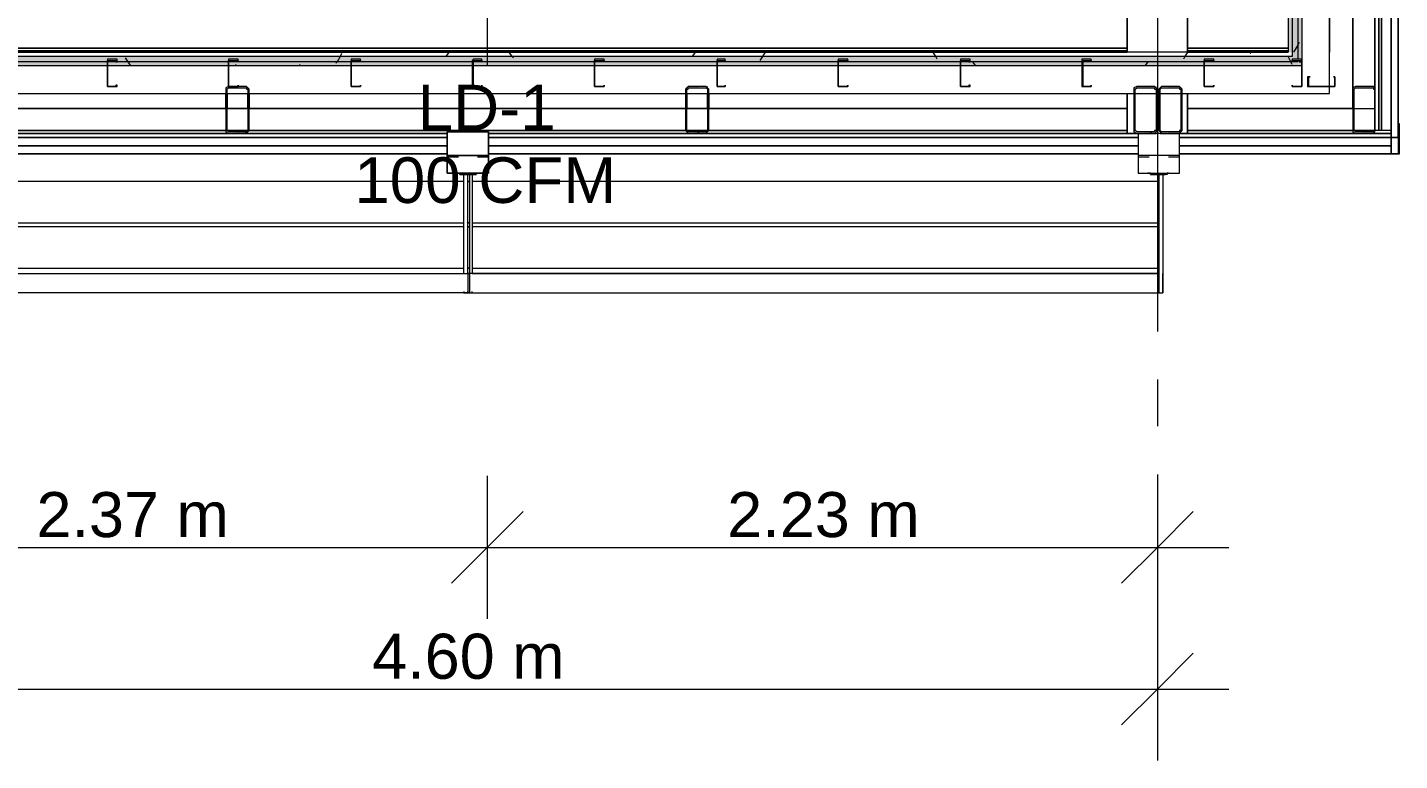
# Model space of a CAD drawing. Header units: metres. Extents: x -2 to 237, y -8 to 52.
# Drawn here: x 52.206 to 56.779, y 7.193 to 9.637 of the extents above; entities that cross this region are included whole.
import ezdxf

# ---------------------------------------------------------------- set-up
doc = ezdxf.new("R2010")
doc.units = ezdxf.units.M
doc.layers.add('HVAC - Ductos', color=5, linetype='Continuous', lineweight=0)
doc.layers.add('PDF2_Text', color=7, linetype='Continuous', lineweight=0)
doc.layers.add('PDF2_Geometry', color=7, linetype='Continuous', lineweight=0, true_color=0xaaaaaa)
doc.layers.add('PDF2_Solid Fills', color=7, linetype='Continuous', lineweight=0, true_color=0xffffff)
doc.styles.add('PDF Helvetica', font='')
doc.styles.get('PDF Helvetica').set_extended_font_data('Helvetica')

msp = doc.modelspace()

# ---------------------------------------------------------------- hatches: boundary and pattern name
at = {"layer": 'PDF2_Solid Fills', "lineweight": 0, "transparency": 33554559}
h = msp.add_hatch(color=256, dxfattribs=at)
h.paths.add_polyline_path([(56.4217, 35.0866), (56.4217, 47.2953), (56.408, 47.2953), (56.408, 35.0866)])
h.paths.add_polyline_path([(56.4217, 21.8644), (56.408, 21.8644), (56.408, 9.5549), (56.4217, 9.5549)])
h.paths.add_polyline_path([(56.4217, 23.3686), (56.408, 23.3686), (56.408, 21.8782), (56.4217, 21.8782)])
h.paths.add_polyline_path([(56.4217, 33.5547), (56.408, 33.5547), (56.408, 23.387), (56.4217, 23.387)])
h.paths.add_polyline_path([(56.4217, 35.0728), (56.408, 35.0728), (56.408, 33.5685), (56.4217, 33.5685)])
h = msp.add_hatch(color=256, dxfattribs=at)
h.paths.add_polyline_path([(56.4217, 35.0866), (56.4401, 35.0866), (56.4401, 47.309), (56.4217, 47.309)])
h.paths.add_polyline_path([(56.4217, 23.387), (56.4401, 23.387), (56.4401, 33.5547), (56.4217, 33.5547)])
h.paths.add_polyline_path([(56.4217, 21.8782), (56.4401, 21.8782), (56.4401, 23.3686), (56.4217, 23.3686)])
h.paths.add_polyline_path([(56.4401, 21.8644), (56.4217, 21.8644), (56.4217, 9.541), (56.4401, 9.541)])
h.paths.add_polyline_path([(56.4217, 33.5685), (56.4401, 33.5685), (56.4401, 35.0728), (56.4217, 35.0728)])
h = msp.add_hatch(color=256, dxfattribs=at)
h.paths.add_polyline_path([(56.4538, 9.5227), (56.4538, 21.8644), (56.4401, 21.8644), (56.4401, 9.5227)])
h.paths.add_polyline_path([(56.4538, 33.5547), (56.4401, 33.5547), (56.4401, 23.387), (56.4538, 23.387)])
h.paths.add_polyline_path([(56.4538, 23.3686), (56.4401, 23.3686), (56.4401, 21.8782), (56.4538, 21.8782)])
h.paths.add_polyline_path([(56.4538, 35.0866), (56.4538, 47.3273), (56.4401, 47.3273), (56.4401, 35.0866)])
h.paths.add_polyline_path([(56.4538, 35.0728), (56.4401, 35.0728), (56.4401, 33.5685), (56.4538, 33.5685)])
msp.add_hatch(color=256, dxfattribs=at).paths.add_polyline_path([(4.4593, 9.5227), (56.4401, 9.5227), (56.4401, 9.541), (4.4593, 9.541)])
h = msp.add_hatch(color=256, dxfattribs=at)
h.paths.add_polyline_path([(6.1562, 9.509), (6.1562, 9.5227), (4.4593, 9.5227), (4.4593, 9.509)])
h.paths.add_polyline_path([(55.7246, 9.5227), (55.7246, 9.509), (56.4538, 9.509), (56.4538, 9.5227)])
h.paths.add_polyline_path([(53.6929, 9.5227), (53.6929, 9.509), (55.72, 9.509), (55.72, 9.5227)])
h.paths.add_polyline_path([(50.8494, 9.5227), (50.8494, 9.509), (53.6883, 9.509), (53.6883, 9.5227)])
h.paths.add_polyline_path([(48.8177, 9.5227), (48.8177, 9.509), (50.8448, 9.509), (50.8448, 9.5227)])
h.paths.add_polyline_path([(45.9742, 9.5227), (45.9742, 9.509), (48.8131, 9.509), (48.8131, 9.5227)])
h.paths.add_polyline_path([(43.9425, 9.5227), (43.9425, 9.509), (45.9696, 9.509), (45.9696, 9.5227)])
h.paths.add_polyline_path([(43.1307, 9.5227), (43.1307, 9.509), (43.9379, 9.509), (43.9379, 9.5227)])
h.paths.add_polyline_path([(41.099, 9.5227), (41.099, 9.509), (43.1261, 9.509), (43.1261, 9.5227)])
h.paths.add_polyline_path([(39.0673, 9.5227), (39.0673, 9.509), (41.0944, 9.509), (41.0944, 9.5227)])
h.paths.add_polyline_path([(38.2555, 9.5227), (38.2555, 9.509), (39.0627, 9.509), (39.0627, 9.5227)])
h.paths.add_polyline_path([(36.2238, 9.5227), (36.2238, 9.509), (38.2509, 9.509), (38.2509, 9.5227)])
h.paths.add_polyline_path([(34.1921, 9.5227), (34.1921, 9.509), (36.2192, 9.509), (36.2192, 9.5227)])
h.paths.add_polyline_path([(33.3803, 9.5227), (33.3803, 9.509), (34.1875, 9.509), (34.1875, 9.5227)])
h.paths.add_polyline_path([(31.3486, 9.5227), (31.3486, 9.509), (33.3757, 9.509), (33.3757, 9.5227)])
h.paths.add_polyline_path([(28.5051, 9.5227), (28.5051, 9.509), (31.344, 9.509), (31.344, 9.5227)])
h.paths.add_polyline_path([(26.4734, 9.5227), (26.4734, 9.509), (28.5005, 9.509), (28.5005, 9.5227)])
h.paths.add_polyline_path([(23.6299, 9.5227), (23.6299, 9.509), (26.4688, 9.509), (26.4688, 9.5227)])
h.paths.add_polyline_path([(21.5982, 9.5227), (21.5982, 9.509), (23.6253, 9.509), (23.6253, 9.5227)])
h.paths.add_polyline_path([(20.7864, 9.5227), (20.7864, 9.509), (21.5936, 9.509), (21.5936, 9.5227)])
h.paths.add_polyline_path([(18.7547, 9.5227), (18.7547, 9.509), (20.7818, 9.509), (20.7818, 9.5227)])
h.paths.add_polyline_path([(16.7229, 9.5227), (16.7229, 9.509), (18.7501, 9.509), (18.7501, 9.5227)])
h.paths.add_polyline_path([(15.9112, 9.5227), (15.9112, 9.509), (16.7184, 9.509), (16.7184, 9.5227)])
h.paths.add_polyline_path([(13.8795, 9.5227), (13.8795, 9.509), (15.9066, 9.509), (15.9066, 9.5227)])
h.paths.add_polyline_path([(11.8478, 9.5227), (11.8478, 9.509), (13.8749, 9.509), (13.8749, 9.5227)])
h.paths.add_polyline_path([(11.036, 9.5227), (11.036, 9.509), (11.8432, 9.509), (11.8432, 9.5227)])
h.paths.add_polyline_path([(9.0043, 9.5227), (9.0043, 9.509), (11.0314, 9.509), (11.0314, 9.5227)])
h.paths.add_polyline_path([(6.1608, 9.5227), (6.1608, 9.509), (8.9997, 9.509), (8.9997, 9.5227)])
h = msp.add_hatch(color=256, dxfattribs=at)
h.paths.add_polyline_path([(52.8674, 9.2888), (52.8765, 9.2934), (52.8719, 9.2934), (52.8719, 9.4355), (52.9362, 9.4355), (52.9407, 9.431), (52.9407, 9.2934), (52.9453, 9.4355), (52.9407, 9.4401), (52.8674, 9.4401)])
h.paths.add_polyline_path([(52.9407, 9.2934), (52.9362, 9.2934), (52.9407, 9.2888)])
h.paths.add_polyline_path([(52.9362, 9.2842), (52.9362, 9.2888), (52.8765, 9.2888)])
h = msp.add_hatch(color=256, dxfattribs=at)
h.paths.add_polyline_path([(54.4772, 9.4355), (54.4726, 9.4355), (54.4726, 9.2934), (54.4772, 9.4347)])
h.paths.add_polyline_path([(54.4084, 9.4355), (54.468, 9.4401), (54.4038, 9.4401), (54.3992, 9.4355), (54.3992, 9.2934), (54.4038, 9.431)])
h.paths.add_polyline_path([(54.468, 9.2842), (54.468, 9.2888), (54.4084, 9.2888)])
h.paths.add_polyline_path([(54.4084, 9.2888), (54.4084, 9.2934), (54.4038, 9.2934)])
h = msp.add_hatch(color=256, dxfattribs=at)
h.paths.add_polyline_path([(55.8943, 9.2888), (55.9034, 9.2934), (55.8988, 9.2934), (55.8988, 9.4355), (55.9631, 9.4355), (55.9677, 9.431), (55.9677, 9.2934), (55.9722, 9.4355), (55.9677, 9.4401), (55.8943, 9.4401)])
h.paths.add_polyline_path([(55.9677, 9.2934), (55.9631, 9.2934), (55.9677, 9.2888)])
h.paths.add_polyline_path([(55.9631, 9.2842), (55.9631, 9.2888), (55.9034, 9.2888)])
h = msp.add_hatch(color=256, dxfattribs=at)
h.paths.add_polyline_path([(55.9814, 9.4401), (56.0456, 9.4355), (56.0502, 9.431), (56.0502, 9.2934), (56.0548, 9.4349), (56.0548, 9.4356), (56.0502, 9.4401)])
h.paths.add_polyline_path([(56.0502, 9.2934), (56.0456, 9.2934), (56.0502, 9.2888)])
h.paths.add_polyline_path([(55.9814, 9.4355), (55.9768, 9.4355), (55.9768, 9.2934)])
h.paths.add_polyline_path([(56.0456, 9.2842), (56.0456, 9.2888), (55.986, 9.2888)])
h.paths.add_polyline_path([(55.986, 9.2888), (55.986, 9.2934), (55.9814, 9.2934)])
h = msp.add_hatch(color=256, dxfattribs=at)
h.paths.add_polyline_path([(56.6969, 9.2934), (56.6923, 9.2934), (56.6969, 9.2888)])
h.paths.add_polyline_path([(56.6923, 9.4355), (56.6969, 9.431), (56.6969, 9.4401), (56.6235, 9.4401), (56.6235, 9.2888), (56.6327, 9.2934), (56.6281, 9.2934), (56.6281, 9.4355)])
h.paths.add_polyline_path([(56.6923, 9.2842), (56.6923, 9.2888), (56.6327, 9.2888)])

# ---------------------------------------------------------------- linework, layer by layer
at = {"layer": 'HVAC - Ductos', "lineweight": 0}
msp.add_lwpolyline([(53.7388, 9.7887), (53.7388, 9.5089)], dxfattribs=at)
at = {"layer": 'HVAC - Ductos', "color": 252, "lineweight": 0, "true_color": 0x939598}
for points in [[(53.7388, 8.1423), (53.7388, 7.9037), (53.7388, 7.6653)], [(55.9722, 8.1423), (55.9722, 7.9037), (55.9722, 7.6653)], [(53.858, 8.023), (53.7388, 7.9037), (53.6195, 7.7845)], [(56.0915, 8.023), (55.9722, 7.9037), (55.8531, 7.7845)], [(34.2701, 7.9037), (36.577, 7.9037), (38.7096, 7.9037), (40.7504, 7.9037), (42.163, 7.9037), (43.4196, 7.9037), (45.5569, 7.9037), (47.7674, 7.9037), (50.0193, 7.9037), (51.3722, 7.9037), (53.7388, 7.9037), (56.2108, 7.9037)], [(55.9722, 7.6699), (55.9722, 7.4314), (55.9722, 7.1929)], [(56.0915, 7.5506), (55.9722, 7.4314), (55.8531, 7.3121)], [(5.1014, 7.4314), (14.5491, 7.4314), (23.7537, 7.4314), (32.9583, 7.4314), (42.163, 7.4314), (51.3722, 7.4314), (56.2108, 7.4314)]]:
    msp.add_lwpolyline(points, dxfattribs=at)
at = {"layer": 'PDF2_Geometry', "lineweight": 0}
for points in [[(56.408, 23.3686), (56.408, 21.8782), (55.3485, 21.8782), (55.3485, 21.8644), (56.408, 21.8644), (56.408, 9.5548), (4.4593, 9.5548)], [(56.408, 21.8644), (56.4538, 21.8644), (56.4401, 21.8644), (56.4217, 21.8644), (56.4217, 9.5548), (56.4217, 9.541), (4.4593, 9.541)], [(56.408, 21.8782), (56.4217, 21.8782), (56.4401, 21.8782), (56.4538, 21.8782), (56.4538, 21.8644), (56.4538, 9.5548), (56.4538, 9.5227), (56.4538, 9.5089), (56.1282, 9.5089), (55.7246, 9.5089)], [(56.4401, 21.8644), (56.4401, 9.5548), (56.4401, 9.541), (56.4401, 9.5319)], [(56.5456, 13.9072), (56.5456, 13.5036), (56.5456, 13.0954), (56.5456, 12.6918), (56.5456, 12.2837), (56.5456, 11.8801), (56.5456, 11.4718), (56.5456, 11.0683), (56.5639, 11.0683), (56.5639, 11.0637), (56.5456, 11.0637), (56.5456, 10.6601), (56.5456, 10.252), (56.5456, 9.8483), (56.5456, 9.5548)], [(4.4593, 9.4172), (56.5456, 9.4172), (56.5456, 9.4401), (56.5456, 9.5089), (56.5456, 9.5548), (56.5456, 9.8483), (56.5456, 10.252), (56.5456, 10.6601), (56.5456, 11.0637)], [(55.9722, 10.1373), (55.9722, 9.1008)], [(56.7519, 9.2934), (56.6969, 9.2934), (56.6281, 9.2934), (56.6969, 9.2934), (56.6969, 9.9446), (56.6969, 9.431)], [(53.6883, 9.5227), (53.2847, 9.5227), (52.8765, 9.5227), (52.4729, 9.5227), (52.0647, 9.5227), (51.6612, 9.5227), (51.253, 9.5227), (50.8494, 9.5227)], [(51.4731, 9.5548), (55.8714, 9.5548)], [(51.4731, 9.5548), (55.8714, 9.5548)], [(51.4731, 9.5548), (55.8714, 9.5548)], [(55.72, 9.5227), (55.3164, 9.5227), (54.9083, 9.5227), (54.5047, 9.5227), (54.0965, 9.5227), (53.6929, 9.5227)], [(56.4401, 9.5273), (56.4401, 9.5227), (56.1282, 9.5227), (55.7246, 9.5227)], [(56.0731, 9.5548), (56.408, 9.5548)], [(53.6883, 9.5089), (53.2847, 9.5089), (52.8765, 9.5089), (52.4729, 9.5089), (52.0647, 9.5089), (51.6612, 9.5089), (51.253, 9.5089), (50.8494, 9.5089)], [(55.72, 9.5089), (55.3164, 9.5089), (54.9083, 9.5089), (54.5047, 9.5089), (54.0965, 9.5089), (53.6929, 9.5089)], [(52.8811, 9.4401), (52.8765, 9.4401), (52.8674, 9.4355), (52.8674, 9.431), (52.8674, 9.2934), (52.8674, 9.2888), (52.8765, 9.2842), (52.9362, 9.2842), (52.9407, 9.2888), (52.9453, 9.2934), (52.9453, 9.431), (52.9407, 9.4355), (52.9362, 9.4401), (52.9086, 9.4401)], [(52.9407, 9.3668), (52.9407, 9.4172), (52.9453, 9.4218)], [(54.468, 9.4355), (54.4726, 9.4401)], [(55.9677, 9.4218), (55.9722, 9.4264)], [(56.6235, 9.3668), (56.6235, 9.431)], [(52.8674, 9.3668), (52.8674, 9.4172)], [(52.8719, 9.4172), (52.8719, 9.3668)], [(52.9453, 9.4172), (52.9453, 9.3668)], [(54.3992, 9.4172), (54.3992, 9.3668), (54.4038, 9.3714)], [(54.4038, 9.4172), (54.4038, 9.3668)], [(54.4726, 9.3668), (54.4726, 9.4172)], [(54.4772, 9.4172), (54.4772, 9.3668)], [(56.0502, 9.3851), (56.0548, 9.3897)], [(52.8674, 9.3438), (52.8719, 9.3484)], [(55.8943, 9.353), (55.8988, 9.3576)], [(56.7519, 9.3668), (56.7519, 9.2934), (56.7519, 9.2842), (56.7519, 9.2704), (56.7519, 9.243), (56.7519, 9.2155), (56.0456, 9.2155), (56.7519, 9.2155), (56.7519, 9.2292), (56.7519, 9.2567), (56.7519, 9.2704), (56.7611, 9.2704)], [(56.6281, 9.3668), (56.6969, 9.3668)], [(52.9316, 9.2842), (52.9362, 9.2888)], [(52.9407, 9.2934), (52.9453, 9.298)], [(54.4404, 9.2842), (54.445, 9.2888)], [(54.4726, 9.321), (54.4772, 9.321)], [(55.9998, 9.1513), (56.0456, 9.1513), (56.0456, 9.1558), (56.0456, 9.2017), (56.0456, 9.2063), (56.0456, 9.2109), (56.0456, 9.2155), (56.0456, 9.2842), (56.0731, 9.2842), (55.8714, 9.2842), (55.908, 9.2842), (55.908, 9.2155), (55.908, 9.2109), (55.908, 9.2063), (55.908, 9.2017), (55.908, 9.1558), (55.908, 9.1513), (55.9494, 9.1513), (55.9448, 9.1513), (55.9402, 9.1513), (55.9448, 9.1513), (55.9494, 9.1513), (56.0044, 9.1513), (56.009, 9.1513), (56.0044, 9.1513), (56.0044, 9.1467), (56.0044, 9.1513)], [(55.9494, 9.2842), (55.9539, 9.2888)], [(55.9539, 9.2842), (55.9585, 9.2842), (55.9631, 9.2842), (55.9677, 9.2842)], [(55.9677, 9.3026), (55.9722, 9.3072)], [(55.9768, 9.3118), (55.9814, 9.3164)], [(55.9814, 9.2842), (55.986, 9.2842), (55.9906, 9.2842), (55.9952, 9.2842)], [(56.7519, 9.2567), (56.7519, 9.2292)], [(52.8674, 9.2155), (52.9407, 9.2155)], [(54.3992, 9.2155), (54.4772, 9.2155)], [(56.0456, 9.2109), (55.908, 9.2109)], [(55.908, 9.2063), (55.9448, 9.2063)], [(56.009, 9.2063), (56.0456, 9.2063)], [(51.3814, 8.8165), (53.6608, 8.8165), (53.6608, 9.1467), (53.6471, 9.1467), (53.702, 9.1467), (53.6929, 9.1467), (53.702, 9.1467), (53.6883, 9.1467), (53.6745, 9.1467)], [(53.6608, 9.1467), (53.6699, 9.1467), (53.6608, 9.1467), (53.6471, 9.1467), (53.702, 9.1467), (53.6929, 9.1467), (53.702, 9.1467), (53.6883, 9.1467), (53.6745, 9.1467), (53.6791, 9.1467), (53.6791, 8.8165)], [(53.6562, 9.1467), (53.6471, 9.1467), (53.6562, 9.1467)], [(53.6562, 9.1467), (53.6471, 9.1467), (53.6562, 9.1467)], [(53.6883, 9.1467), (53.6883, 8.8165), (55.9768, 8.8165), (53.6745, 8.8165), (53.6745, 9.1467), (53.6791, 9.1467)], [(56.0044, 9.1467), (55.9998, 9.1467), (55.9494, 9.1467), (55.9768, 9.1467), (55.9906, 9.1467), (55.9998, 9.1467), (55.9952, 9.1467), (55.9998, 9.1467)], [(55.9585, 9.1467), (55.9494, 9.1467), (55.9585, 9.1467)], [(55.9768, 9.1467), (55.9768, 8.8165), (55.9768, 8.8027), (55.9768, 8.7843), (55.9768, 8.7706), (55.9768, 8.7614), (55.9768, 8.7568), (55.9768, 8.7522), (55.9906, 8.7522)], [(55.9906, 9.1467), (55.9906, 8.8165), (55.9906, 8.8027), (55.9906, 8.7843), (55.9906, 8.7706), (55.9906, 8.7614), (55.9906, 8.7568), (55.9906, 8.7522), (55.9906, 8.7568), (55.9906, 8.7614), (55.9906, 8.7706), (55.9906, 8.7843), (55.9906, 8.8027), (55.9906, 8.8165)], [(53.6608, 9.1237), (51.3814, 9.1237)], [(55.9768, 9.1237), (53.6883, 9.1237)], [(55.9722, 9.1008), (55.9722, 8.6238)], [(51.3814, 8.9861), (53.6608, 8.9861)], [(53.6608, 8.9724), (51.3814, 8.9724)], [(53.6883, 8.9861), (55.9768, 8.9861)], [(55.9768, 8.9724), (53.6883, 8.9724)], [(51.3814, 8.8348), (53.6608, 8.8348)], [(53.6883, 8.8348), (55.9768, 8.8348)], [(51.3722, 8.8165), (53.6791, 8.8165), (53.6745, 8.8165), (53.6791, 8.8165), (53.6791, 8.8027), (53.6791, 8.7843), (53.6791, 8.7706), (53.6791, 8.7614), (53.6791, 8.7568), (53.6791, 8.7522), (51.3722, 8.7522)], [(53.6745, 8.8165), (53.6745, 8.8027), (53.6745, 8.7843), (53.6745, 8.7706), (53.6745, 8.7614), (53.6745, 8.7568), (53.6745, 8.7522), (55.9768, 8.7522), (55.9768, 8.7568), (55.9768, 8.7614), (55.9768, 8.7706), (55.9768, 8.7843), (55.9768, 8.8027), (55.9768, 8.8165)], [(53.6608, 8.7568), (53.6608, 8.7522), (53.6745, 8.7522), (53.6745, 8.7568)], [(53.6791, 8.7568), (53.6791, 8.7522), (53.6883, 8.7522), (53.6883, 8.7568)], [(55.9722, 8.4633), (55.9722, 8.3074)]]:
    msp.add_lwpolyline(points, dxfattribs=at)
for points in [[(56.7107, 10.0134), (56.7107, 9.2934)], [(56.7198, 10.0134), (56.7198, 9.2934)], [(56.7749, 9.2704), (56.7749, 10.0134), (56.7749, 9.2704), (56.7611, 9.2704), (56.7519, 9.2704)], [(56.7519, 10.0134), (56.7519, 9.2704)], [(56.6235, 9.9355), (56.6235, 9.3668)], [(55.8714, 9.5548), (55.8714, 9.697)], [(56.0731, 9.5548), (56.0731, 9.697)], [(51.4731, 9.5686), (55.8714, 9.5686)], [(51.4731, 9.5594), (55.8714, 9.5594)], [(56.0731, 9.5686), (56.408, 9.5686)], [(56.0731, 9.5594), (56.408, 9.5594)], [(52.505, 9.5319), (52.4729, 9.5319), (52.4729, 9.5273), (52.4729, 9.4401), (52.505, 9.4401), (52.505, 9.4447), (52.5004, 9.4447), (52.5004, 9.4401), (52.4729, 9.4401), (52.4729, 9.5273), (52.5004, 9.5273), (52.5004, 9.5227), (52.505, 9.5227)], [(52.9086, 9.5319), (52.8811, 9.5319), (52.8765, 9.5319), (52.8765, 9.5273), (52.8765, 9.4401), (52.8811, 9.4401), (52.9086, 9.4401), (52.9086, 9.4447), (52.9086, 9.4401), (52.8811, 9.4401), (52.8765, 9.4401), (52.8765, 9.5273), (52.8811, 9.5273), (52.9086, 9.5273), (52.9086, 9.5227)], [(53.3168, 9.5319), (53.2847, 9.5319), (53.2847, 9.5273), (53.2847, 9.4401), (53.3168, 9.4401), (53.3168, 9.4447), (53.3168, 9.4401), (53.2847, 9.4401), (53.2847, 9.5273), (53.3168, 9.5273), (53.3168, 9.5227)], [(53.7204, 9.5319), (53.6929, 9.5319), (53.6883, 9.5273), (53.6883, 9.4401), (53.6929, 9.4401), (53.7204, 9.4401), (53.7204, 9.4447), (53.7204, 9.4401), (53.6929, 9.4401), (53.6929, 9.5273), (53.7204, 9.5273), (53.7204, 9.5227)], [(54.1286, 9.5319), (54.0965, 9.5319), (54.0965, 9.5273), (54.0965, 9.4401), (54.1286, 9.4401), (54.1286, 9.4447), (54.1286, 9.4401), (54.0965, 9.4401), (54.0965, 9.5273), (54.1286, 9.5273), (54.1286, 9.5227)], [(54.5321, 9.5319), (54.5047, 9.5319), (54.5047, 9.5273), (54.5047, 9.4401), (54.5321, 9.4401), (54.5321, 9.4447), (54.5321, 9.4401), (54.5047, 9.4401), (54.5047, 9.5273), (54.5321, 9.5273), (54.5321, 9.5227)], [(54.9404, 9.5319), (54.9129, 9.5319), (54.9083, 9.5319), (54.9083, 9.5273), (54.9083, 9.4401), (54.9129, 9.4401), (54.9404, 9.4401), (54.9404, 9.4447), (54.9404, 9.4401), (54.9129, 9.4401), (54.9083, 9.4401), (54.9083, 9.5273), (54.9129, 9.5273), (54.9404, 9.5273), (54.9404, 9.5227)], [(55.3485, 9.5319), (55.3164, 9.5319), (55.3164, 9.5273), (55.3164, 9.4401), (55.3485, 9.4401), (55.3485, 9.4447), (55.344, 9.4447), (55.344, 9.4401), (55.3164, 9.4401), (55.3164, 9.5273), (55.344, 9.5273), (55.344, 9.5227), (55.3485, 9.5227)], [(55.7521, 9.5319), (55.7246, 9.5319), (55.72, 9.5319), (55.72, 9.5273), (55.72, 9.4401), (55.7246, 9.4401), (55.7521, 9.4401), (55.7521, 9.4447), (55.7521, 9.4401), (55.7246, 9.4401), (55.7246, 9.5273), (55.7521, 9.5273), (55.7521, 9.5227)], [(56.408, 9.5548), (56.0731, 9.5548)], [(56.1603, 9.5319), (56.1282, 9.5319), (56.1282, 9.5273), (56.1282, 9.4401), (56.1603, 9.4401), (56.1603, 9.4447), (56.1603, 9.4401), (56.1282, 9.4401), (56.1282, 9.5273), (56.1603, 9.5273), (56.1603, 9.5227)], [(56.4217, 9.4401), (56.4538, 9.4401), (56.4538, 9.5273), (56.4538, 9.5319), (56.4217, 9.5319), (56.4217, 9.5227), (56.4217, 9.5273), (56.4538, 9.5273), (56.4538, 9.4401), (56.4217, 9.4401), (56.4217, 9.4447)], [(56.4722, 9.4723), (56.4722, 9.4401), (56.4767, 9.4401), (56.5639, 9.4401), (56.5639, 9.4723), (56.5593, 9.4723), (56.5639, 9.4723), (56.5639, 9.4401), (56.4767, 9.4401), (56.4767, 9.4723), (56.4813, 9.4723)], [(56.5639, 9.4401), (56.5639, 9.4723), (56.5593, 9.4723), (56.5639, 9.4723), (56.5639, 9.4401), (56.5456, 9.4401)], [(52.8765, 9.4355), (52.9362, 9.4355), (52.9362, 9.431), (52.9407, 9.431), (52.9407, 9.2934), (52.9362, 9.2934), (52.9362, 9.2888), (52.8765, 9.2888), (52.8719, 9.2934), (52.8719, 9.431)], [(54.4772, 9.431), (54.4726, 9.4355), (54.468, 9.4401), (54.4084, 9.4401), (54.4038, 9.4355), (54.3992, 9.431), (54.3992, 9.2934), (54.4038, 9.2888), (54.4084, 9.2842), (54.468, 9.2842), (54.4726, 9.2888), (54.4772, 9.2934)], [(54.4084, 9.4355), (54.468, 9.4355), (54.4726, 9.431), (54.4726, 9.2934), (54.468, 9.2888), (54.4084, 9.2888), (54.4084, 9.2934), (54.4038, 9.2934), (54.4038, 9.431), (54.4084, 9.431)], [(55.9034, 9.4401), (55.8943, 9.4355), (55.8943, 9.431), (55.8943, 9.2934), (55.8943, 9.2888), (55.9034, 9.2842), (55.9631, 9.2842), (55.9677, 9.2888), (55.9722, 9.2934), (55.9722, 9.431), (55.9677, 9.4355), (55.9631, 9.4401)], [(55.9034, 9.4355), (55.9631, 9.4355), (55.9631, 9.431), (55.9677, 9.431), (55.9677, 9.2934), (55.9631, 9.2934), (55.9631, 9.2888), (55.9034, 9.2888), (55.8988, 9.2934), (55.8988, 9.431)], [(56.0548, 9.431), (56.0502, 9.4355), (56.0456, 9.4401), (55.986, 9.4401), (55.9814, 9.4355), (55.9768, 9.431), (55.9768, 9.2934), (55.9814, 9.2888), (55.986, 9.2842), (56.0456, 9.2842), (56.0502, 9.2888), (56.0548, 9.2934)], [(55.986, 9.4355), (56.0456, 9.4355), (56.0456, 9.431), (56.0502, 9.431), (56.0502, 9.2934), (56.0456, 9.2934), (56.0456, 9.2888), (55.986, 9.2888), (55.9814, 9.2934), (55.9814, 9.431)], [(56.6235, 9.2934), (56.6235, 9.2888), (56.6327, 9.2842), (56.6923, 9.2842), (56.6969, 9.2888), (56.6969, 9.2934), (56.6969, 9.431), (56.6969, 9.4355), (56.6923, 9.4401), (56.6327, 9.4401), (56.6235, 9.4355), (56.6235, 9.431)], [(56.6923, 9.2888), (56.6327, 9.2888), (56.6281, 9.2934), (56.6281, 9.431), (56.6327, 9.4355), (56.6923, 9.4355), (56.6923, 9.431), (56.6969, 9.431), (56.6969, 9.2934), (56.6923, 9.2934)], [(55.8714, 9.2842), (55.8714, 9.4172)], [(56.0731, 9.2842), (56.0731, 9.4172)], [(52.8674, 9.3668), (51.4456, 9.3668)], [(52.904, 9.3668), (52.9407, 9.3668), (52.904, 9.3668), (52.8719, 9.3668)], [(52.9453, 9.3668), (54.3992, 9.3668)], [(54.4038, 9.3668), (54.4404, 9.3668)], [(54.4404, 9.3668), (54.4726, 9.3668)], [(54.4772, 9.3668), (55.8714, 9.3668)], [(56.0731, 9.3668), (56.6235, 9.3668)], [(52.904, 9.2842), (51.4411, 9.2842)], [(52.8674, 9.2934), (51.4456, 9.2934)], [(52.904, 9.2934), (52.8719, 9.2934)], [(54.4404, 9.2934), (54.4038, 9.2934), (52.9407, 9.2934), (52.904, 9.2934), (52.9407, 9.2934), (54.4038, 9.2934)], [(53.6057, 9.2842), (52.904, 9.2842)], [(53.6471, 9.1513), (53.6057, 9.1513), (53.6057, 9.1558), (53.6057, 9.2017), (53.6057, 9.2063), (53.6057, 9.2109), (53.6057, 9.2155), (53.6057, 9.2842), (53.6057, 9.2888), (53.7434, 9.2888), (53.6057, 9.2888), (53.6057, 9.2842), (53.6057, 9.2155), (53.6057, 9.2109), (53.6057, 9.2063), (53.6057, 9.2017), (53.6057, 9.1558), (53.6057, 9.1513), (53.6471, 9.1513), (53.6425, 9.1513), (53.6471, 9.1513), (53.6471, 9.1467)], [(53.7434, 9.1513), (53.702, 9.1513), (53.702, 9.1467), (53.702, 9.1513), (53.702, 9.1467), (53.702, 9.1513), (53.7066, 9.1513), (53.702, 9.1513), (53.6471, 9.1513), (53.6425, 9.1513), (53.6471, 9.1513), (53.702, 9.1513), (53.7066, 9.1513), (53.702, 9.1513), (53.7434, 9.1513), (53.7434, 9.1558), (53.7434, 9.2017), (53.7434, 9.2063), (53.7434, 9.2109), (53.7434, 9.2155), (53.7434, 9.2842), (53.7434, 9.2888), (53.7434, 9.2842), (53.7434, 9.2155), (53.7434, 9.2109), (53.7434, 9.2063), (53.7434, 9.2017), (53.7434, 9.1558)], [(53.6425, 9.2888), (53.6471, 9.2888), (53.702, 9.2888), (53.7066, 9.2888), (53.702, 9.2888), (53.6471, 9.2888)], [(53.6425, 9.2888), (53.6471, 9.2888), (53.702, 9.2888), (53.7066, 9.2888), (53.702, 9.2888), (53.6471, 9.2888)], [(54.4404, 9.2842), (53.7434, 9.2842)], [(54.4726, 9.2934), (54.4404, 9.2934)], [(55.908, 9.2842), (54.4404, 9.2842)], [(55.8714, 9.2934), (54.4772, 9.2934)], [(56.7519, 9.2842), (56.0456, 9.2842)], [(56.6235, 9.2934), (56.0731, 9.2934)], [(56.674, 9.2155), (56.7795, 9.2155), (56.7795, 9.3164), (56.7749, 9.3164), (56.7749, 9.2155)], [(52.904, 9.2704), (51.4411, 9.2704)], [(52.904, 9.243), (51.4411, 9.243)], [(53.6057, 9.2704), (52.904, 9.2704)], [(53.6057, 9.243), (52.904, 9.243)], [(54.4404, 9.2704), (53.7434, 9.2704)], [(54.4404, 9.243), (53.7434, 9.243)], [(55.908, 9.2704), (54.4404, 9.2704)], [(55.908, 9.243), (54.4404, 9.243)], [(56.7519, 9.2704), (56.0456, 9.2704)], [(56.7519, 9.243), (56.0456, 9.243)], [(51.4411, 9.2155), (52.904, 9.2155), (53.6057, 9.2155), (52.904, 9.2155)], [(53.6057, 9.2109), (53.7434, 9.2109)], [(53.6425, 9.2063), (53.6057, 9.2063)], [(53.7434, 9.2063), (53.7066, 9.2063)], [(54.4404, 9.2155), (53.7434, 9.2155)], [(55.908, 9.2155), (54.4404, 9.2155)], [(53.6471, 9.1467), (53.6471, 9.1513)], [(55.9494, 9.1467), (55.9494, 9.1513)], [(55.9722, 9.1467), (55.9631, 9.1467)], [(53.6745, 9.1237), (53.6791, 9.1237)], [(53.6791, 8.9861), (53.6745, 8.9861)], [(53.6745, 8.9724), (53.6791, 8.9724)], [(53.6791, 8.8348), (53.6745, 8.8348)]]:
    msp.add_lwpolyline(points, close=True, dxfattribs=at)
at = {"layer": 'PDF2_Geometry', "color": 254, "lineweight": 0, "true_color": 0xeaeaea}
for points in [[(56.4447, 9.5869), (56.4401, 9.5778), (56.4263, 9.5548)], [(52.5509, 9.5089), (52.5418, 9.5227), (52.5326, 9.5365)], [(52.904, 9.5089), (52.8995, 9.5135)], [(53.115, 9.5135), (53.1104, 9.5089)], [(53.2526, 9.5502), (53.248, 9.541), (53.2389, 9.5227), (53.2343, 9.5181)], [(53.6103, 9.5548), (53.6011, 9.541)], [(53.8259, 9.5365), (53.8213, 9.541), (53.8122, 9.5548)], [(54.4313, 9.5548), (54.4221, 9.541)], [(54.6652, 9.5548), (54.656, 9.541), (54.6468, 9.5273)], [(55.2385, 9.5319), (55.2339, 9.541), (55.2247, 9.5548)], [(55.3669, 9.5089), (55.3577, 9.5227)], [(55.9402, 9.5227), (55.931, 9.5089)], [(56.0731, 9.5548), (56.064, 9.541), (56.0594, 9.5319)], [(56.2842, 9.5502), (56.2796, 9.5548)], [(56.4217, 9.5135), (56.4171, 9.5227), (56.408, 9.541)]]:
    msp.add_lwpolyline(points, dxfattribs=at)
msp.add_lwpolyline([(56.4538, 9.5227), (56.4447, 9.5227)], close=True, dxfattribs=at)
at = {"layer": 'PDF2_Geometry', "color": 252, "lineweight": 0, "true_color": 0x939598}
for points in [[(55.9722, 8.1468), (55.9722, 7.5139)], [(55.9722, 7.3534), (55.9722, 7.1929)]]:
    msp.add_lwpolyline(points, dxfattribs=at)

# ---------------------------------------------------------------- texts
at = {"layer": 'PDF2_Text', "lineweight": 0, "char_height": 0.15205, "attachment_point": 4, "style": 'PDF Helvetica'}
for s, insert in [('LD-1', (53.5067, 9.3702)), ('100 CFM', (53.2957, 9.1271))]:
    msp.add_mtext(s, dxfattribs=dict(at, insert=insert))
at = {"layer": 'PDF2_Text', "color": 252, "lineweight": 0, "true_color": 0x939598, "char_height": 0.15017, "attachment_point": 4, "style": 'PDF Helvetica'}
for s, insert in [('2.37 m', (52.2363, 8.012)), ('2.23 m', (54.5387, 8.012)), ('4.60 m', (53.3553, 7.5396))]:
    msp.add_mtext(s, dxfattribs=dict(at, insert=insert))

doc.saveas('drawing.dxf')
